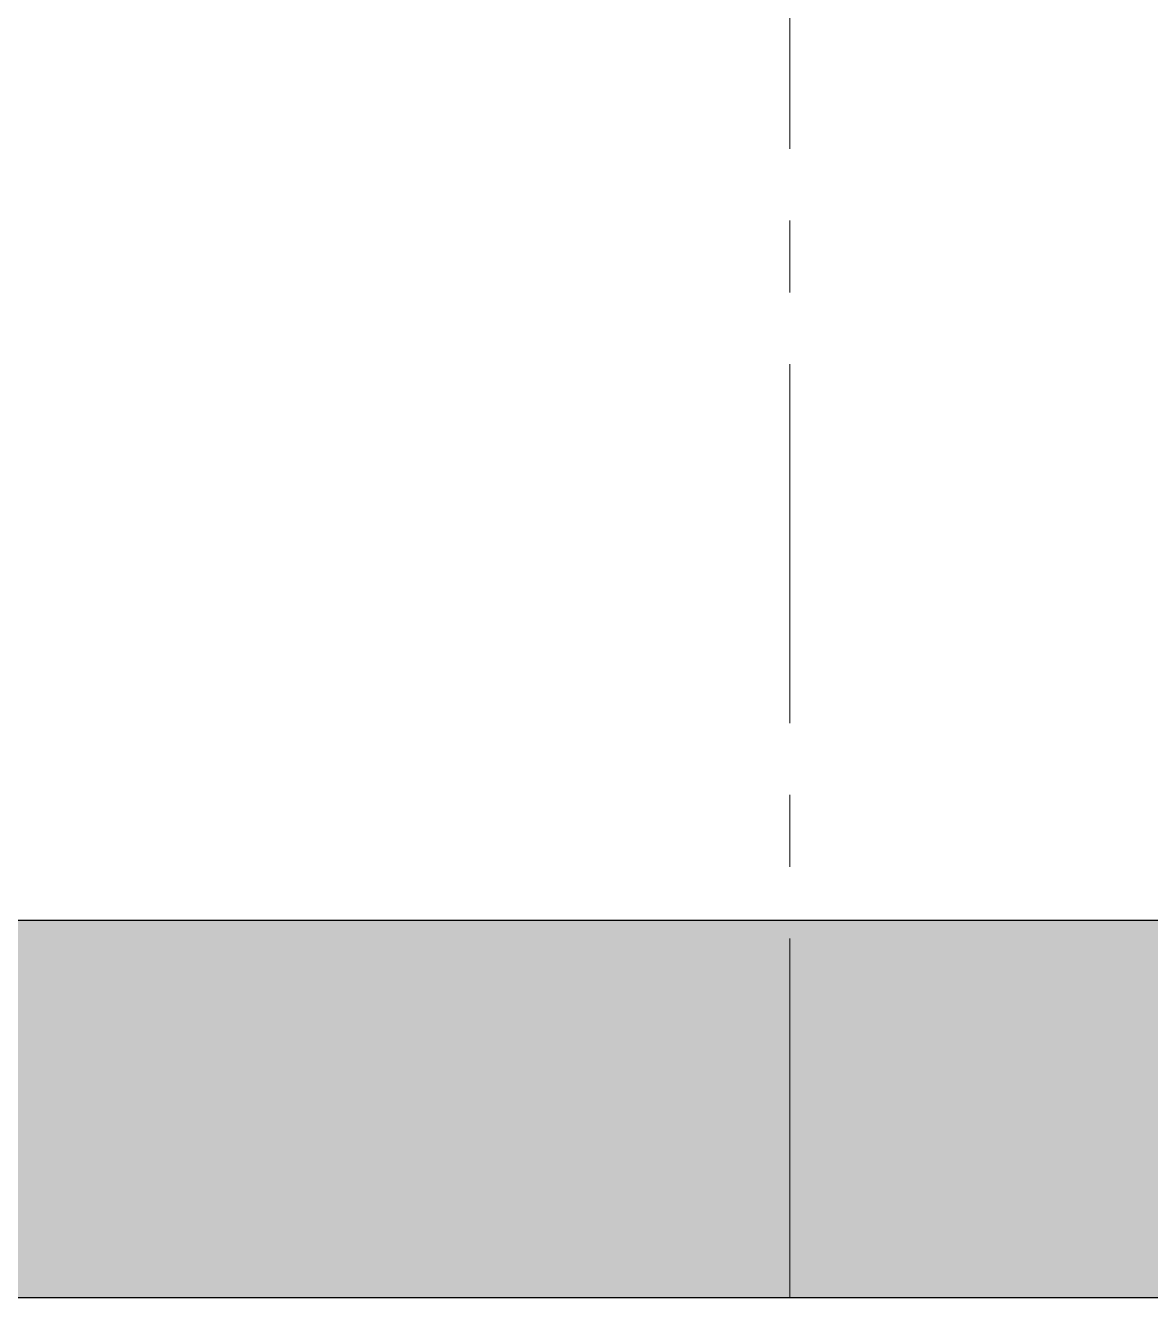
# Model space of a CAD drawing. Header units: millimetres. Extents: x 3220 to 226993, y 817 to 176024.
# Drawn here: x 125390 to 126883, y 73542 to 75230 of the extents above; entities that cross this region are included whole.
import ezdxf

# ---------------------------------------------------------------- set-up
doc = ezdxf.new("R2010")
doc.units = ezdxf.units.MM
doc.linetypes.add('AXES', pattern=[50.8, 31.75, -6.35, 6.35, -6.35])
doc.layers.add('Axe', color=1, linetype='AXES', lineweight=9)

# ---------------------------------------------------------------- blocks, each defined once
blk = doc.blocks.new('section 7-6')
h = blk.add_hatch()
h.set_pattern_fill('AR-CONC', color=256, scale=3)
h.paths.add_polyline_path([(0, -500), (-250, -500), (-250, -4000), (0, -4000)])
h.paths.add_polyline_path([(6000, -3500), (3000, -3500), (3000, -4000), (6000, -4000)])
h.paths.add_polyline_path([(9000, -3500), (8750, -3500), (6000, -3500), (6000, -4000), (9000, -4000)])
h.paths.add_polyline_path([(12000, -3500), (9000, -3500), (9000, -4000), (12000, -4000)])
h.paths.add_polyline_path([(15000, -3500), (12000, -3500), (12000, -4000), (15000, -4000)])
h.paths.add_polyline_path([(15000, -500), (14750, -500), (14750, -3500), (15000, -3500), (15000, -4000)])
h.paths.add_polyline_path([(15250, -500), (15000, -500), (15000, -4000), (15250, -4000)])
h.paths.add_polyline_path([(2450, -3500), (2450, -4000), (3000, -4000), (3000, -3500)])
h.paths.add_polyline_path([(250, -4000), (250, -500), (0, -500), (0, -4000)])
for points in [[(14750, -500), (14750, -3500), (250, -3500), (250, -500)], [(2950, -4000), (15250, -4000), (15250, -500)]]:
    blk.add_lwpolyline(points)
at = {"layer": 'Axe', "ltscale": 15}
blk.add_line((6000, -4000), (6000, 33046.2), dxfattribs=at)

msp = doc.modelspace()

# ---------------------------------------------------------------- block references
msp.add_blockref('section 7-6', (120404.1, 77542.4))

doc.saveas('drawing.dxf')
